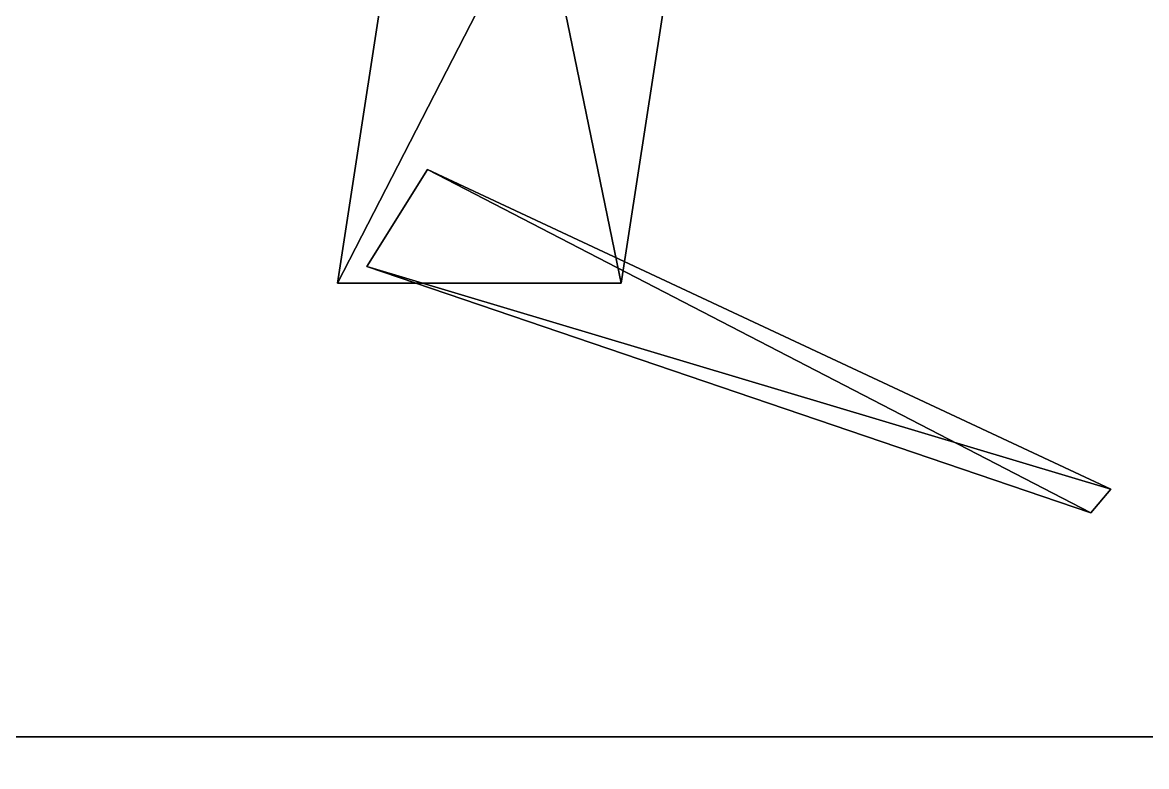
# Model space of a CAD drawing. Extents: x 0 to 7800, y -5130 to 1.
# Drawn here: x 7006.06 to 7033.65, y -737.73 to -719.47 of the extents above; entities that cross this region are included whole.
import ezdxf

# ---------------------------------------------------------------- set-up
doc = ezdxf.new("R2010")
doc.units = 0
for name, color, linetype in [('LAYER0', 7, 'CONTINUOUS'), ('LAYER2', 7, 'CONTINUOUS'), ('LAYER587', 253, 'CONTINUOUS'), ('LAYER589', 253, 'CONTINUOUS'), ('LAYER591', 253, 'CONTINUOUS'), ('LAYER592', 253, 'CONTINUOUS'), ('LAYER637', 253, 'CONTINUOUS'), ('LAYER665', 253, 'CONTINUOUS'), ('LAYER907', 2, 'CONTINUOUS')]:
    doc.layers.add(name, color=color, linetype=linetype)

msp = doc.modelspace()

# ---------------------------------------------------------------- linework, layer by layer
at = {"layer": 'LAYER0'}
for points, invisible_edges in [([(7199.692, -1929.002, -5), (5130.692, -289.002, -5), (7199.692, 0.998, -5), (7199.692, -1929.002, -5)], 7), ([(5130.692, -289.002), (7199.692, -1929.002), (5130.692, 0.998), (5130.692, -289.002)], 3), ([(5130.692, 0.998), (7199.692, -1929.002), (7199.692, 0.998), (5130.692, 0.998)], 3), ([(4825.692, -1929.002, -5), (5130.692, -289.002, -5), (7199.692, -1929.002, -5), (4825.692, -1929.002, -5)], 3), ([(5130.692, -289.002), (4825.692, -1929.002), (7199.692, -1929.002), (5130.692, -289.002)], 5)]:
    msp.add_3dface(points, dxfattribs=dict(at, invisible_edges=invisible_edges))
at = {"layer": 'LAYER587'}
for points in [[(7020.752, -725.8654, 961.7174), (7013.789, -725.8654, 961.7174), (7023.737, -706.5, 961.7174), (7020.752, -725.8654, 961.7174)], [(7023.737, -706.5, 961.7174), (7013.789, -725.8654, 961.7174), (7016.773, -706.5, 961.7174), (7023.737, -706.5, 961.7174)], [(7020.752, -725.8654, 975.2826), (7016.773, -706.5, 975.2826), (7013.789, -725.8654, 975.2826), (7020.752, -725.8654, 975.2826)], [(7013.789, -725.8654, 961.7174), (7013.789, -725.8654, 975.2826), (7016.773, -706.5, 961.7174), (7013.789, -725.8654, 961.7174)], [(7016.773, -706.5, 961.7174), (7013.789, -725.8654, 975.2826), (7016.773, -706.5, 975.2826), (7016.773, -706.5, 961.7174)], [(7023.737, -706.5, 975.2826), (7016.773, -706.5, 975.2826), (7020.752, -725.8654, 975.2826), (7023.737, -706.5, 975.2826)], [(7016.003, -723.0754, 962.8477), (7032.286, -731.5, 962.8477), (7014.513, -725.4556, 962.8477), (7016.003, -723.0754, 962.8477)], [(7016.003, -723.0754, 974.152), (7014.513, -725.4556, 974.152), (7032.777, -730.9226, 974.152), (7016.003, -723.0754, 974.152)], [(7032.777, -730.9226, 962.8477), (7032.286, -731.5, 962.8477), (7016.003, -723.0754, 962.8477), (7032.777, -730.9226, 962.8477)], [(7032.777, -730.9226, 974.152), (7014.513, -725.4556, 974.152), (7032.286, -731.5, 974.152), (7032.777, -730.9226, 974.152)], [(7032.286, -731.5, 962.8477), (7032.286, -731.5, 974.152), (7014.513, -725.4556, 962.8477), (7032.286, -731.5, 962.8477)], [(7014.513, -725.4556, 962.8477), (7032.286, -731.5, 974.152), (7014.513, -725.4556, 974.152), (7014.513, -725.4556, 962.8477)]]:
    msp.add_3dface(points, dxfattribs=at)
at = {"layer": 'LAYER589'}
for points in [[(7020.752, -725.8654, 1615.967), (7013.789, -725.8654, 1615.967), (7023.737, -706.5, 1615.967), (7020.752, -725.8654, 1615.967)], [(7023.737, -706.5, 1615.967), (7013.789, -725.8654, 1615.967), (7016.773, -706.5, 1615.967), (7023.737, -706.5, 1615.967)], [(7020.752, -725.8654, 1629.533), (7016.773, -706.5, 1629.533), (7013.789, -725.8654, 1629.533), (7020.752, -725.8654, 1629.533)], [(7013.789, -725.8654, 1615.967), (7013.789, -725.8654, 1629.533), (7016.773, -706.5, 1615.967), (7013.789, -725.8654, 1615.967)], [(7016.773, -706.5, 1615.967), (7013.789, -725.8654, 1629.533), (7016.773, -706.5, 1629.533), (7016.773, -706.5, 1615.967)], [(7023.737, -706.5, 1629.533), (7016.773, -706.5, 1629.533), (7020.752, -725.8654, 1629.533), (7023.737, -706.5, 1629.533)], [(7016.003, -723.0754, 1617.098), (7032.286, -731.5, 1617.098), (7014.513, -725.4556, 1617.098), (7016.003, -723.0754, 1617.098)], [(7016.003, -723.0754, 1628.402), (7014.513, -725.4556, 1628.402), (7032.777, -730.9226, 1628.402), (7016.003, -723.0754, 1628.402)], [(7032.777, -730.9226, 1617.098), (7032.286, -731.5, 1617.098), (7016.003, -723.0754, 1617.098), (7032.777, -730.9226, 1617.098)], [(7032.777, -730.9226, 1628.402), (7014.513, -725.4556, 1628.402), (7032.286, -731.5, 1628.402), (7032.777, -730.9226, 1628.402)], [(7032.286, -731.5, 1617.098), (7032.286, -731.5, 1628.402), (7014.513, -725.4556, 1617.098), (7032.286, -731.5, 1617.098)], [(7014.513, -725.4556, 1617.098), (7032.286, -731.5, 1628.402), (7014.513, -725.4556, 1628.402), (7014.513, -725.4556, 1617.098)]]:
    msp.add_3dface(points, dxfattribs=at)
at = {"layer": 'LAYER591'}
for points in [[(7020.752, -725.8654, 2270.217), (7013.789, -725.8654, 2270.217), (7023.737, -706.5, 2270.217), (7020.752, -725.8654, 2270.217)], [(7023.737, -706.5, 2270.217), (7013.789, -725.8654, 2270.217), (7016.773, -706.5, 2270.217), (7023.737, -706.5, 2270.217)], [(7020.752, -725.8654, 2283.783), (7016.773, -706.5, 2283.783), (7013.789, -725.8654, 2283.783), (7020.752, -725.8654, 2283.783)], [(7013.789, -725.8654, 2270.217), (7013.789, -725.8654, 2283.783), (7016.773, -706.5, 2270.217), (7013.789, -725.8654, 2270.217)], [(7016.773, -706.5, 2270.217), (7013.789, -725.8654, 2283.783), (7016.773, -706.5, 2283.783), (7016.773, -706.5, 2270.217)], [(7023.737, -706.5, 2283.783), (7016.773, -706.5, 2283.783), (7020.752, -725.8654, 2283.783), (7023.737, -706.5, 2283.783)], [(7016.003, -723.0754, 2271.348), (7032.286, -731.5, 2271.348), (7014.513, -725.4556, 2271.348), (7016.003, -723.0754, 2271.348)], [(7016.003, -723.0754, 2282.652), (7014.513, -725.4556, 2282.652), (7032.777, -730.9226, 2282.652), (7016.003, -723.0754, 2282.652)], [(7032.777, -730.9226, 2271.348), (7032.286, -731.5, 2271.348), (7016.003, -723.0754, 2271.348), (7032.777, -730.9226, 2271.348)], [(7032.777, -730.9226, 2282.652), (7014.513, -725.4556, 2282.652), (7032.286, -731.5, 2282.652), (7032.777, -730.9226, 2282.652)], [(7032.286, -731.5, 2271.348), (7032.286, -731.5, 2282.652), (7014.513, -725.4556, 2271.348), (7032.286, -731.5, 2271.348)], [(7014.513, -725.4556, 2271.348), (7032.286, -731.5, 2282.652), (7014.513, -725.4556, 2282.652), (7014.513, -725.4556, 2271.348)]]:
    msp.add_3dface(points, dxfattribs=at)
at = {"layer": 'LAYER592', "invisible_edges": 1}
for points in [[(6803.695, -737, 868.5), (7047.695, -719, 868.5), (7047.695, -737, 868.5), (6803.695, -737, 868.5)], [(7047.695, -719, 868.5), (6803.695, -737, 868.5), (6803.695, -719, 868.5), (7047.695, -719, 868.5)], [(6803.695, -719, 2377), (7047.695, -737, 2377), (7047.695, -719, 2377), (6803.695, -719, 2377)], [(7047.695, -737, 2377), (6803.695, -719, 2377), (6803.695, -737, 2377), (7047.695, -737, 2377)], [(7047.695, -737, 2377), (6803.695, -737, 868.5), (7047.695, -737, 868.5), (7047.695, -737, 2377)], [(6803.695, -737, 868.5), (7047.695, -737, 2377), (6803.695, -737, 2377), (6803.695, -737, 868.5)]]:
    msp.add_3dface(points, dxfattribs=at)
at = {"layer": 'LAYER637', "invisible_edges": 1}
for points in [[(6486.695, -737, 184), (7047.695, -719, 184), (7047.695, -737, 184), (6486.695, -737, 184)], [(7047.695, -719, 184), (6486.695, -737, 184), (6486.695, -719, 184), (7047.695, -719, 184)], [(6486.695, -719, 489.25), (7047.695, -737, 489.25), (7047.695, -719, 489.25), (6486.695, -719, 489.25)], [(7047.695, -737, 489.25), (6486.695, -719, 489.25), (6486.695, -737, 489.25), (7047.695, -737, 489.25)], [(7047.695, -737, 489.25), (6486.695, -737, 184), (7047.695, -737, 184), (7047.695, -737, 489.25)], [(6486.695, -737, 184), (7047.695, -737, 489.25), (6486.695, -737, 489.25), (6486.695, -737, 184)]]:
    msp.add_3dface(points, dxfattribs=at)
at = {"layer": 'LAYER665', "invisible_edges": 1}
for points in [[(6486.695, -737, 527.25), (7047.695, -719, 527.25), (7047.695, -737, 527.25), (6486.695, -737, 527.25)], [(7047.695, -719, 527.25), (6486.695, -737, 527.25), (6486.695, -719, 527.25), (7047.695, -719, 527.25)], [(6486.695, -719, 832.5), (7047.695, -737, 832.5), (7047.695, -719, 832.5), (6486.695, -719, 832.5)], [(7047.695, -737, 832.5), (6486.695, -719, 832.5), (6486.695, -737, 832.5), (7047.695, -737, 832.5)], [(7047.695, -737, 832.5), (6486.695, -737, 527.25), (7047.695, -737, 527.25), (7047.695, -737, 832.5)], [(6486.695, -737, 527.25), (7047.695, -737, 832.5), (6486.695, -737, 832.5), (6486.695, -737, 527.25)]]:
    msp.add_3dface(points, dxfattribs=at)
at = {"layer": 'LAYER907'}
for points, invisible_edges in [([(7049.695, -759, 2446), (5280.695, -439, 2446), (7049.695, -149, 2446), (7049.695, -759, 2446)], 3), ([(5280.695, -439, 2657), (7049.695, -759, 2657), (5280.695, -149, 2657), (5280.695, -439, 2657)], 3), ([(5280.695, -149, 2657), (7049.695, -759, 2657), (7049.695, -149, 2657), (5280.695, -149, 2657)], 1), ([(3830.695, -759, 2446), (3880.695, -439, 2446), (7049.695, -759, 2446), (3830.695, -759, 2446)], 3), ([(3880.695, -439, 2657), (3830.695, -759, 2657), (7049.695, -759, 2657), (3880.695, -439, 2657)], 5), ([(7049.695, -759, 2446), (3880.695, -439, 2446), (5280.695, -439, 2446), (7049.695, -759, 2446)], 5), ([(3880.695, -439, 2657), (7049.695, -759, 2657), (5280.695, -439, 2657), (3880.695, -439, 2657)], 3)]:
    msp.add_3dface(points, dxfattribs=dict(at, invisible_edges=invisible_edges))

# ---------------------------------------------------------------- meshes
at = {"layer": 'LAYER2'}
mesh = msp.add_polymesh((14, 2), dxfattribs=at)
for k, corner in enumerate([(1175.695, -1705, 2657), (-0.0002, -1705, 2657), (1175.695, -204, 2657), (1175.695, -1705, 2657), (3880.695, -204, 2657), (1175.695, -204, 2657), (3880.695, -439, 2657), (3880.695, -204, 2657), (5280.695, -439, 2657), (3880.695, -439, 2657), (5280.695, -149, 2657), (5280.695, -439, 2657), (7049.695, -149, 2657), (5280.695, -149, 2657), (7049.695, -289, 2657), (7049.695, -149, 2657), (7649.695, -289, 2657), (7049.695, -289, 2657), (7649.695, -1684, 2657), (7649.695, -289, 2657), (7049.695, -1684, 2657), (7649.695, -1684, 2657), (7049.695, -1779, 2657), (7049.695, -1684, 2657), (3151.695, -1779, 2657), (7049.695, -1779, 2657), (3151.695, -1929, 2657), (7199.695, -1929, 2657)]):
    mesh.set_mesh_vertex(divmod(k, 2), corner)

doc.saveas('drawing.dxf')
